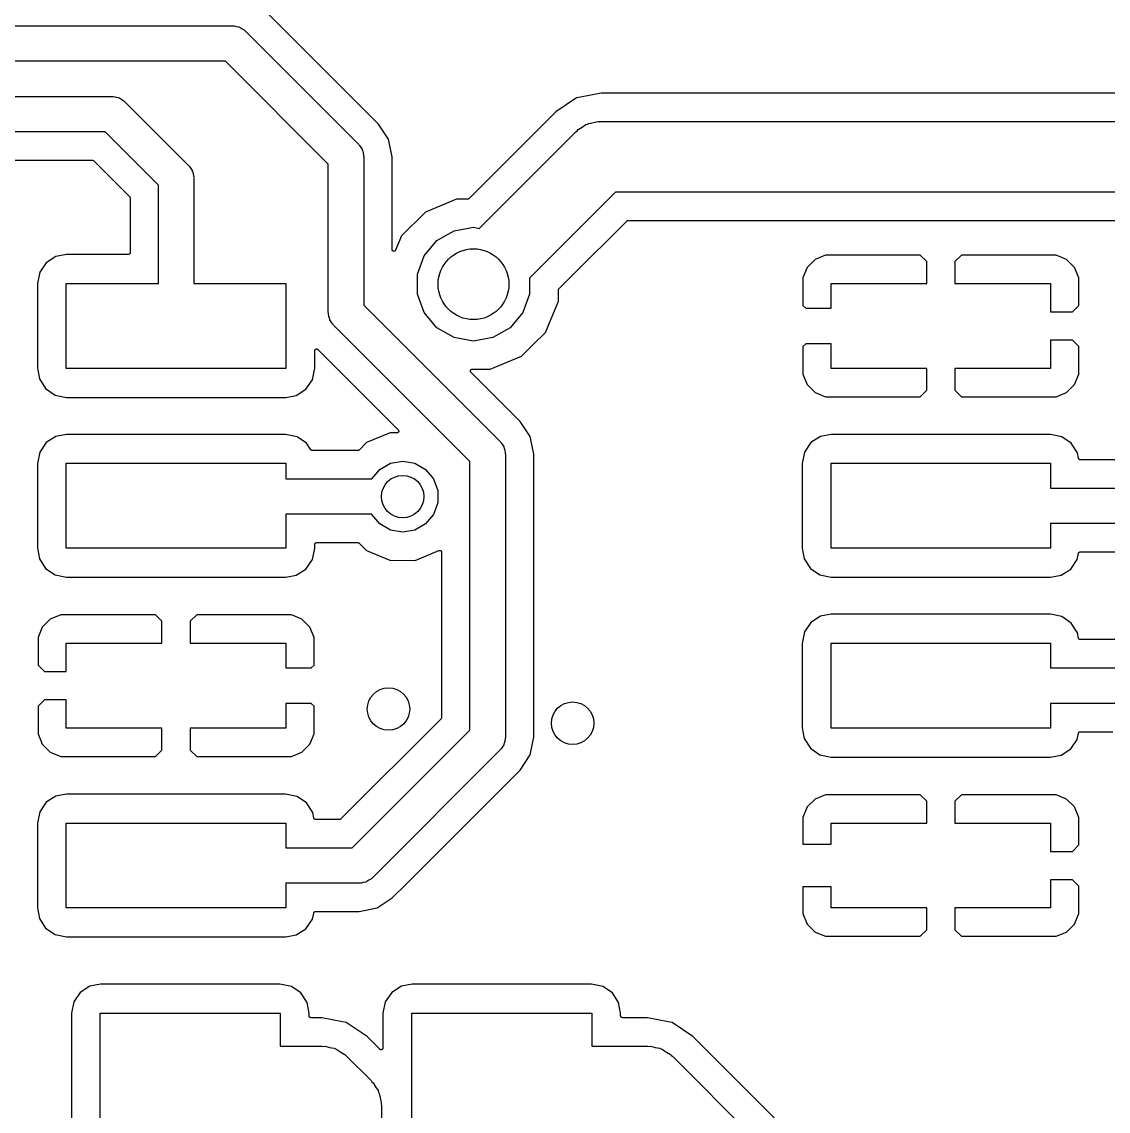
# Model space of a CAD drawing. Extents: x 0.3 to 75.7, y -92.7 to -2.
# Drawn here: x 57.81 to 65.48, y -68.64 to -60.95 of the extents above; entities that cross this region are included whole.
import ezdxf

# ---------------------------------------------------------------- set-up
doc = ezdxf.new("R2010")
doc.units = 0
doc.header["$MEASUREMENT"] = 0
doc.layers.add('BLACK', color=7, linetype='CONTINUOUS')

msp = doc.modelspace()

# ---------------------------------------------------------------- linework, layer by layer
at = {"layer": 'Black'}
for p, q in [((60.3289, -61.6693), (59.5307, -60.8711)), ((42.3, -60.975), (59.3, -60.975)), ((59.3, -60.975), (59.3054, -60.976)), ((59.3054, -60.976), (59.3109, -60.9755)), ((59.3109, -60.9755), (59.3267, -60.9797)), ((59.3267, -60.9797), (59.3428, -60.9825)), ((59.3428, -60.9825), (59.3475, -60.9853)), ((59.3475, -60.9853), (59.3528, -60.9867)), ((59.3528, -60.9867), (59.3662, -60.9961)), ((59.3662, -60.9961), (59.3803, -61.0042)), ((59.3803, -61.0042), (59.3839, -61.0085)), ((59.3839, -61.0085), (59.3884, -61.0116)), ((59.3884, -61.0116), (60.1884, -61.8116)), ((59.2482, -61.225), (42.3518, -61.225)), ((59.975, -61.9518), (59.2482, -61.225)), ((61.9013, -61.45), (61.7547, -61.4791)), ((70.9082, -61.45), (61.9013, -61.45)), ((57.405, -61.475), (58.45, -61.475)), ((58.45, -61.475), (58.4554, -61.476)), ((58.4554, -61.476), (58.4609, -61.4755)), ((58.4609, -61.4755), (58.4767, -61.4797)), ((58.4767, -61.4797), (58.4928, -61.4825)), ((58.4928, -61.4825), (58.4975, -61.4853)), ((58.4975, -61.4853), (58.5028, -61.4867)), ((58.5028, -61.4867), (58.5162, -61.4961)), ((58.5162, -61.4961), (58.5303, -61.5042)), ((58.5303, -61.5042), (58.5339, -61.5085)), ((58.5339, -61.5085), (58.5384, -61.5116)), ((58.5384, -61.5116), (58.9884, -61.9616)), ((61.7279, -61.4845), (61.5809, -61.5827)), ((61.7547, -61.4791), (61.7279, -61.4845)), ((61.5809, -61.5827), (60.9674, -62.1962)), ((60.4, -61.7757), (60.3289, -61.6693)), ((61.7393, -61.7085), (61.7676, -61.6922)), ((61.7676, -61.6922), (61.7943, -61.6734)), ((61.7943, -61.6734), (61.805, -61.6706)), ((61.805, -61.6706), (61.8145, -61.6651)), ((61.8145, -61.6651), (61.8467, -61.6594)), ((61.8467, -61.6594), (61.8782, -61.651)), ((61.8782, -61.651), (61.8892, -61.6519)), ((61.8892, -61.6519), (61.9, -61.65)), ((61.9, -61.65), (70.9964, -61.65)), ((58.3982, -61.725), (57.405, -61.725)), ((58.775, -62.1018), (58.3982, -61.725)), ((61.0408, -62.4057), (61.7232, -61.7232)), ((61.7232, -61.7232), (61.7322, -61.7169)), ((61.7322, -61.7169), (61.7393, -61.7085)), ((60.1884, -61.8116), (60.1915, -61.8161)), ((60.1915, -61.8161), (60.1958, -61.8197)), ((60.1958, -61.8197), (60.2039, -61.8338)), ((60.2039, -61.8338), (60.2133, -61.8472)), ((60.2133, -61.8472), (60.2147, -61.8525)), ((60.425, -61.9013), (60.4, -61.7757)), ((42.64, -61.925), (58.31, -61.925)), ((58.31, -61.925), (58.3106, -61.9251)), ((58.3106, -61.9251), (58.3111, -61.925)), ((58.3111, -61.925), (58.3128, -61.9255)), ((58.3128, -61.9255), (58.3144, -61.9258)), ((58.3144, -61.9258), (58.3149, -61.9261)), ((58.3149, -61.9261), (58.3155, -61.9262)), ((58.3155, -61.9262), (58.3169, -61.9272)), ((58.3169, -61.9272), (58.3183, -61.928)), ((58.3183, -61.928), (58.3187, -61.9285)), ((60.2147, -61.8525), (60.2175, -61.8572)), ((60.2175, -61.8572), (60.2203, -61.8733)), ((60.2203, -61.8733), (60.2245, -61.8891)), ((60.2245, -61.8891), (60.224, -61.8946)), ((60.224, -61.8946), (60.225, -61.9)), ((60.225, -61.9), (60.225, -62.9482)), ((60.425, -62.555), (60.425, -61.9013)), ((58.3187, -61.9285), (58.3192, -61.9288)), ((58.3192, -61.9288), (58.5712, -62.1808)), ((58.9884, -61.9616), (58.9915, -61.9661)), ((58.9915, -61.9661), (58.9958, -61.9697)), ((58.9958, -61.9697), (59.0039, -61.9838)), ((59.0039, -61.9838), (59.0133, -61.9972)), ((59.0133, -61.9972), (59.0147, -62.0025)), ((59.0147, -62.0025), (59.0175, -62.0072)), ((59.975, -63), (59.975, -61.9518)), ((59.0175, -62.0072), (59.0203, -62.0233)), ((59.0203, -62.0233), (59.0245, -62.0391)), ((59.0245, -62.0391), (59.024, -62.0446)), ((59.024, -62.0446), (59.025, -62.05)), ((59.025, -62.05), (59.025, -62.795)), ((58.775, -62.795), (58.775, -62.1018)), ((62.0036, -62.15), (61.3954, -62.7581)), ((71.1, -62.15), (62.0036, -62.15)), ((58.5712, -62.1808), (58.5715, -62.1813)), ((58.5715, -62.1813), (58.572, -62.1816)), ((58.572, -62.1816), (58.5728, -62.1831)), ((58.5728, -62.1831), (58.5738, -62.1845)), ((58.5738, -62.1845), (58.5739, -62.1851)), ((58.5739, -62.1851), (58.5742, -62.1856)), ((58.5742, -62.1856), (58.5745, -62.1872)), ((58.5745, -62.1872), (58.5749, -62.1889)), ((58.5749, -62.1889), (58.5749, -62.1894)), ((58.5749, -62.1894), (58.575, -62.19)), ((58.575, -62.19), (58.575, -62.5778)), ((60.8812, -62.1999), (60.6606, -62.291)), ((60.9582, -62.2), (60.8812, -62.1999)), ((60.9588, -62.1999), (60.9582, -62.2)), ((60.9594, -62.1999), (60.9588, -62.1999)), ((60.961, -62.1995), (60.9594, -62.1999)), ((60.9627, -62.1992), (60.961, -62.1995)), ((60.9632, -62.1989), (60.9627, -62.1992)), ((60.9637, -62.1987), (60.9632, -62.1989)), ((60.9651, -62.1978), (60.9637, -62.1987)), ((60.9666, -62.1969), (60.9651, -62.1978)), ((60.967, -62.1965), (60.9666, -62.1969)), ((60.9674, -62.1962), (60.967, -62.1965)), ((60.6606, -62.291), (60.4916, -62.4597)), ((61.693, -62.7434), (62.0826, -62.3538)), ((62.0826, -62.3538), (62.0831, -62.3535)), ((62.0831, -62.3535), (62.0834, -62.353)), ((62.0834, -62.353), (62.0849, -62.3522)), ((62.0849, -62.3522), (62.0863, -62.3512)), ((62.0863, -62.3512), (62.0868, -62.3511)), ((62.0868, -62.3511), (62.0873, -62.3508)), ((62.0873, -62.3508), (62.089, -62.3505)), ((62.089, -62.3505), (62.0906, -62.35)), ((62.0906, -62.35), (62.0912, -62.3501)), ((62.0912, -62.3501), (62.0918, -62.35)), ((62.0918, -62.35), (71.0987, -62.35)), ((60.4916, -62.4597), (60.45, -62.56)), ((60.7419, -62.4924), (60.8627, -62.4227)), ((60.8627, -62.4227), (61, -62.3985)), ((61, -62.3985), (61.0408, -62.4057)), ((60.6523, -62.5992), (60.7419, -62.4924)), ((58.051, -62.605), (57.9828, -62.6488)), ((58.1262, -62.5908), (58.051, -62.605)), ((58.562, -62.5908), (58.1262, -62.5908)), ((58.5631, -62.5906), (58.562, -62.5908)), ((58.5643, -62.5906), (58.5631, -62.5906)), ((58.5653, -62.5902), (58.5643, -62.5906)), ((58.5664, -62.59), (58.5653, -62.5902)), ((58.5674, -62.5895), (58.5664, -62.59)), ((58.5685, -62.5891), (58.5674, -62.5895)), ((58.5694, -62.5884), (58.5685, -62.5891)), ((58.5704, -62.5878), (58.5694, -62.5884)), ((58.5711, -62.5869), (58.5704, -62.5878)), ((58.572, -62.5862), (58.5711, -62.5869)), ((58.5725, -62.5852), (58.572, -62.5862)), ((58.5733, -62.5843), (58.5725, -62.5852)), ((58.5736, -62.5833), (58.5733, -62.5843)), ((58.5742, -62.5823), (58.5736, -62.5833)), ((58.5744, -62.5812), (58.5742, -62.5823)), ((58.5748, -62.5801), (58.5744, -62.5812)), ((58.575, -62.5778), (58.5748, -62.5789)), ((58.5748, -62.5789), (58.5748, -62.5801)), ((60.4253, -62.5569), (60.425, -62.555)), ((60.4256, -62.5589), (60.4253, -62.5569)), ((60.4257, -62.5591), (60.4256, -62.5589)), ((60.4258, -62.5594), (60.4257, -62.5591)), ((60.4268, -62.5611), (60.4258, -62.5594)), ((60.4277, -62.5629), (60.4268, -62.5611)), ((60.4279, -62.5631), (60.4277, -62.5629)), ((60.428, -62.5633), (60.4279, -62.5631)), ((60.4295, -62.5646), (60.428, -62.5633)), ((60.431, -62.5659), (60.4295, -62.5646)), ((60.4313, -62.566), (60.431, -62.5659)), ((60.4315, -62.5662), (60.4313, -62.566)), ((60.4333, -62.5669), (60.4315, -62.5662)), ((60.4352, -62.5677), (60.4333, -62.5669)), ((60.4355, -62.5677), (60.4352, -62.5677)), ((60.4357, -62.5678), (60.4355, -62.5677)), ((60.4377, -62.5678), (60.4357, -62.5678)), ((60.4397, -62.5679), (60.4377, -62.5678)), ((60.44, -62.5678), (60.4397, -62.5679)), ((60.4403, -62.5678), (60.44, -62.5678)), ((60.4421, -62.5671), (60.4403, -62.5678)), ((60.444, -62.5665), (60.4421, -62.5671)), ((60.4442, -62.5663), (60.444, -62.5665)), ((60.4445, -62.5662), (60.4442, -62.5663)), ((60.446, -62.565), (60.4445, -62.5662)), ((60.4476, -62.5638), (60.446, -62.565)), ((60.4477, -62.5635), (60.4476, -62.5638)), ((60.448, -62.5633), (60.4477, -62.5635)), ((60.4489, -62.5616), (60.448, -62.5633)), ((60.45, -62.56), (60.4489, -62.5616)), ((60.6046, -62.7303), (60.6523, -62.5992)), ((63.4852, -62.595), (63.4117, -62.6254)), ((64.1544, -62.595), (63.4852, -62.595)), ((64.2, -62.6406), (64.1544, -62.595)), ((64.4456, -62.595), (64.4, -62.6406)), ((65.1148, -62.595), (64.4456, -62.595)), ((65.1883, -62.6254), (65.1148, -62.595)), ((57.9828, -62.6488), (57.9372, -62.7157)), ((63.3554, -62.6817), (63.325, -62.7552)), ((63.4117, -62.6254), (63.3554, -62.6817)), ((64.2, -62.795), (64.2, -62.6406)), ((64.4, -62.6406), (64.4, -62.795)), ((65.2446, -62.6817), (65.1883, -62.6254)), ((65.275, -62.7552), (65.2446, -62.6817)), ((57.9372, -62.7157), (57.9208, -62.7963)), ((60.6046, -62.8697), (60.6046, -62.7303)), ((61.3954, -62.7581), (61.3954, -62.8697)), ((61.6038, -62.8326), (61.693, -62.7434)), ((63.325, -62.7552), (63.325, -62.9494)), ((65.275, -62.9494), (65.275, -62.7552)), ((57.9208, -62.7963), (57.9208, -63.3938)), ((58.125, -63.395), (58.125, -62.795)), ((58.125, -62.795), (58.775, -62.795)), ((59.025, -62.795), (59.675, -62.795)), ((59.675, -62.795), (59.675, -63.395)), ((61.5999, -62.9199), (61.6, -62.8418)), ((61.6, -62.8407), (61.6005, -62.839)), ((61.6001, -62.8412), (61.6, -62.8407)), ((61.6, -62.8418), (61.6001, -62.8412)), ((61.6005, -62.839), (61.6008, -62.8374)), ((61.6008, -62.8374), (61.601, -62.8369)), ((61.601, -62.8369), (61.6012, -62.8363)), ((61.6012, -62.8363), (61.6022, -62.8349)), ((61.6022, -62.8349), (61.603, -62.8335)), ((61.603, -62.8335), (61.6034, -62.8331)), ((61.6034, -62.8331), (61.6038, -62.8326)), ((63.525, -62.97), (63.525, -62.795)), ((63.525, -62.795), (64.2, -62.795)), ((64.4, -62.795), (65.075, -62.795)), ((65.075, -62.795), (65.075, -62.995)), ((60.6523, -63.0008), (60.6046, -62.8697)), ((61.3954, -62.8697), (61.3477, -63.0008)), ((61.5084, -63.1403), (61.5999, -62.9199)), ((59.976, -63.0054), (59.975, -63)), ((60.225, -62.9482), (61.1884, -63.9116)), ((60.7419, -63.1076), (60.6523, -63.0008)), ((61.3477, -63.0008), (61.2581, -63.1076)), ((63.325, -62.9494), (63.3456, -62.97)), ((63.3456, -62.97), (63.525, -62.97)), ((65.075, -62.995), (65.2294, -62.995)), ((65.2294, -62.995), (65.275, -62.9494)), ((59.9755, -63.0109), (59.976, -63.0054)), ((59.9797, -63.0267), (59.9755, -63.0109)), ((59.9825, -63.0428), (59.9797, -63.0267)), ((59.9853, -63.0475), (59.9825, -63.0428)), ((59.9867, -63.0528), (59.9853, -63.0475)), ((59.9961, -63.0662), (59.9867, -63.0528)), ((60.0042, -63.0803), (59.9961, -63.0662)), ((60.0085, -63.0839), (60.0042, -63.0803)), ((60.0116, -63.0884), (60.0085, -63.0839)), ((60.975, -64.0518), (60.0116, -63.0884)), ((60.8627, -63.1773), (60.7419, -63.1076)), ((61.2581, -63.1076), (61.1373, -63.1773)), ((61.4225, -63.226), (61.5084, -63.1403)), ((61, -63.2015), (60.8627, -63.1773)), ((61.1373, -63.1773), (61, -63.2015)), ((61.3394, -63.309), (61.4225, -63.226)), ((61.4225, -63.226), (61.4225, -63.226)), ((63.3456, -63.22), (63.325, -63.2406)), ((63.525, -63.22), (63.3456, -63.22)), ((63.525, -63.395), (63.525, -63.22)), ((65.075, -63.195), (65.075, -63.395)), ((65.2294, -63.195), (65.075, -63.195)), ((65.275, -63.2406), (65.2294, -63.195)), ((59.8792, -63.2702), (59.8795, -63.2685)), ((59.8792, -63.3937), (59.8792, -63.2702)), ((59.8795, -63.2685), (59.8796, -63.2668)), ((59.8796, -63.2668), (59.8799, -63.2663)), ((59.8799, -63.2663), (59.88, -63.2657)), ((59.88, -63.2657), (59.8808, -63.2643)), ((59.8808, -63.2643), (59.8815, -63.2627)), ((59.8815, -63.2627), (59.8819, -63.2623)), ((59.8819, -63.2623), (59.8822, -63.2618)), ((59.8822, -63.2618), (59.8835, -63.2607)), ((59.8835, -63.2607), (59.8847, -63.2595)), ((59.8847, -63.2595), (59.8852, -63.2593)), ((59.8852, -63.2593), (59.8857, -63.2589)), ((59.8857, -63.2589), (59.8873, -63.2583)), ((59.8873, -63.2583), (59.8888, -63.2576)), ((59.8888, -63.2576), (59.8894, -63.2576)), ((59.8894, -63.2576), (59.8899, -63.2574)), ((59.8899, -63.2574), (59.8916, -63.2574)), ((59.8916, -63.2574), (59.8933, -63.2572)), ((59.8933, -63.2572), (59.8939, -63.2574)), ((59.8939, -63.2574), (59.8944, -63.2574)), ((59.8944, -63.2574), (59.896, -63.258)), ((59.896, -63.258), (59.8977, -63.2584)), ((59.8977, -63.2584), (59.8981, -63.2587)), ((59.8981, -63.2587), (59.8987, -63.2589)), ((59.8987, -63.2589), (59.9, -63.26)), ((59.9, -63.26), (59.9014, -63.261)), ((59.9014, -63.261), (60.4682, -63.8278)), ((61.1188, -63.4001), (61.3394, -63.309)), ((63.325, -63.2406), (63.325, -63.4348)), ((65.275, -63.4348), (65.275, -63.2406)), ((57.9208, -63.3938), (57.935, -63.469)), ((59.675, -63.395), (58.125, -63.395)), ((59.8628, -63.4743), (59.8792, -63.3937)), ((60.978, -63.4141), (60.9782, -63.4124)), ((60.9782, -63.4147), (60.978, -63.4141)), ((60.9782, -63.4107), (60.9784, -63.4102)), ((60.9782, -63.4124), (60.9782, -63.4107)), ((60.9782, -63.4152), (60.9782, -63.4147)), ((60.9788, -63.4168), (60.9782, -63.4152)), ((60.9784, -63.4096), (60.9792, -63.4081)), ((60.9784, -63.4102), (60.9784, -63.4096)), ((60.9792, -63.4185), (60.9788, -63.4168)), ((60.9792, -63.4081), (60.9797, -63.4065)), ((60.9795, -63.4189), (60.9792, -63.4185)), ((60.9797, -63.4195), (60.9795, -63.4189)), ((60.9797, -63.4065), (60.9801, -63.4061)), ((60.9808, -63.4208), (60.9797, -63.4195)), ((60.9801, -63.4061), (60.9803, -63.4055)), ((60.9803, -63.4055), (60.9816, -63.4043)), ((60.9818, -63.4222), (60.9808, -63.4208)), ((60.9816, -63.4043), (60.9826, -63.403)), ((61.3289, -63.7693), (60.9818, -63.4222)), ((60.9826, -63.403), (60.9831, -63.4027)), ((60.9831, -63.4027), (60.9835, -63.4023)), ((60.9835, -63.4023), (60.9851, -63.4016)), ((60.9851, -63.4016), (60.9866, -63.4008)), ((60.9866, -63.4008), (60.9871, -63.4007)), ((60.9871, -63.4007), (60.9876, -63.4004)), ((60.9876, -63.4004), (60.9893, -63.4003)), ((60.9893, -63.4003), (60.991, -63.4)), ((60.991, -63.4), (61.1188, -63.4001)), ((63.325, -63.4348), (63.3554, -63.5083)), ((64.2, -63.395), (63.525, -63.395)), ((64.2, -63.5494), (64.2, -63.395)), ((65.075, -63.395), (64.4, -63.395)), ((64.4, -63.395), (64.4, -63.5494)), ((65.2446, -63.5083), (65.275, -63.4348)), ((57.935, -63.469), (57.9788, -63.5372)), ((57.9788, -63.5372), (58.0457, -63.5828)), ((59.749, -63.585), (59.8172, -63.5412)), ((59.8172, -63.5412), (59.8628, -63.4743)), ((63.3554, -63.5083), (63.4117, -63.5646)), ((65.1883, -63.5646), (65.2446, -63.5083)), ((58.0457, -63.5828), (58.1263, -63.5992)), ((58.1263, -63.5992), (59.6738, -63.5992)), ((59.6738, -63.5992), (59.749, -63.585)), ((63.4117, -63.5646), (63.4852, -63.595)), ((63.4852, -63.595), (64.1544, -63.595)), ((64.1544, -63.595), (64.2, -63.5494)), ((64.4, -63.5494), (64.4456, -63.595)), ((64.4456, -63.595), (65.1148, -63.595)), ((65.1148, -63.595), (65.1883, -63.5646)), ((61.4, -63.8757), (61.3289, -63.7693)), ((60.4109, -63.8499), (60.2454, -63.9183)), ((60.4589, -63.85), (60.4109, -63.8499)), ((60.4606, -63.8497), (60.4589, -63.85)), ((60.4623, -63.8495), (60.4606, -63.8497)), ((60.4628, -63.8493), (60.4623, -63.8495)), ((60.4634, -63.8492), (60.4628, -63.8493)), ((60.4649, -63.8483), (60.4634, -63.8492)), ((60.4664, -63.8476), (60.4649, -63.8483)), ((60.4668, -63.8472), (60.4664, -63.8476)), ((60.4673, -63.8469), (60.4668, -63.8472)), ((60.4684, -63.8456), (60.4673, -63.8469)), ((60.4682, -63.8278), (60.4691, -63.8292)), ((60.4696, -63.8444), (60.4684, -63.8456)), ((60.4691, -63.8292), (60.4702, -63.8305)), ((60.4698, -63.8439), (60.4696, -63.8444)), ((60.4702, -63.8435), (60.4698, -63.8439)), ((60.4702, -63.8305), (60.4704, -63.831)), ((60.4708, -63.8419), (60.4702, -63.8435)), ((60.4704, -63.831), (60.4707, -63.8315)), ((60.4707, -63.8315), (60.4712, -63.8331)), ((60.4715, -63.8403), (60.4708, -63.8419)), ((60.4712, -63.8331), (60.4718, -63.8347)), ((60.4716, -63.8398), (60.4715, -63.8403)), ((60.4718, -63.8392), (60.4716, -63.8398)), ((60.4718, -63.8347), (60.4718, -63.8353)), ((60.4718, -63.8353), (60.4719, -63.8358)), ((60.4719, -63.8358), (60.4718, -63.8375)), ((60.4718, -63.8375), (60.4718, -63.8392)), ((57.9828, -63.9188), (57.9372, -63.9857)), ((58.051, -63.875), (57.9828, -63.9188)), ((58.1262, -63.8608), (58.051, -63.875)), ((59.6737, -63.8608), (58.1262, -63.8608)), ((59.7543, -63.8772), (59.6737, -63.8608)), ((59.8212, -63.9228), (59.7543, -63.8772)), ((59.8509, -63.969), (59.8212, -63.9228)), ((60.2454, -63.9183), (60.1924, -63.9712)), ((61.1884, -63.9116), (61.1915, -63.9161)), ((61.1915, -63.9161), (61.1958, -63.9197)), ((61.1958, -63.9197), (61.2039, -63.9338)), ((61.425, -64.0013), (61.4, -63.8757)), ((63.3828, -63.9188), (63.3372, -63.9857)), ((63.451, -63.875), (63.3828, -63.9188)), ((63.5262, -63.8608), (63.451, -63.875)), ((65.0737, -63.8608), (63.5262, -63.8608)), ((65.1543, -63.8772), (65.0737, -63.8608)), ((65.2212, -63.9228), (65.1543, -63.8772)), ((65.265, -63.991), (65.2212, -63.9228)), ((57.9372, -63.9857), (57.9208, -64.0663)), ((59.8522, -63.9705), (59.8509, -63.969)), ((59.8535, -63.972), (59.8522, -63.9705)), ((59.8538, -63.9721), (59.8535, -63.972)), ((59.854, -63.9723), (59.8538, -63.9721)), ((59.8557, -63.9732), (59.854, -63.9723)), ((59.8574, -63.9742), (59.8557, -63.9732)), ((59.8577, -63.9743), (59.8574, -63.9742)), ((59.858, -63.9744), (59.8577, -63.9743)), ((59.8599, -63.9747), (59.858, -63.9744)), ((59.8618, -63.975), (59.8599, -63.9747)), ((60.1832, -63.975), (59.8618, -63.975)), ((60.1838, -63.9749), (60.1832, -63.975)), ((60.1844, -63.975), (60.1838, -63.9749)), ((60.186, -63.9745), (60.1844, -63.975)), ((60.1877, -63.9742), (60.186, -63.9745)), ((60.1882, -63.9739), (60.1877, -63.9742)), ((60.1887, -63.9738), (60.1882, -63.9739)), ((60.1901, -63.9728), (60.1887, -63.9738)), ((60.1916, -63.972), (60.1901, -63.9728)), ((60.192, -63.9715), (60.1916, -63.972)), ((60.1924, -63.9712), (60.192, -63.9715)), ((61.2039, -63.9338), (61.2133, -63.9472)), ((61.2133, -63.9472), (61.2147, -63.9525)), ((61.2147, -63.9525), (61.2175, -63.9572)), ((61.2175, -63.9572), (61.2203, -63.9733)), ((61.2203, -63.9733), (61.2245, -63.9891)), ((61.2245, -63.9891), (61.224, -63.9946)), ((61.224, -63.9946), (61.225, -64)), ((61.225, -64), (61.225, -66)), ((61.425, -65.335), (61.425, -64.0013)), ((63.3372, -63.9857), (63.3208, -64.0663)), ((65.2722, -64.0294), (65.265, -63.991)), ((57.9208, -64.0663), (57.9208, -64.6638)), ((58.125, -64.665), (58.125, -64.065)), ((58.125, -64.065), (59.675, -64.065)), ((59.675, -64.065), (59.675, -64.175)), ((60.3387, -64.1078), (60.4142, -64.0642)), ((60.4142, -64.0642), (60.5, -64.049)), ((60.5, -64.049), (60.5858, -64.0642)), ((60.5858, -64.0642), (60.6613, -64.1078)), ((60.975, -65.9482), (60.975, -64.0518)), ((63.3208, -64.0663), (63.3208, -64.6638)), ((63.525, -64.665), (63.525, -64.065)), ((63.525, -64.065), (65.075, -64.065)), ((65.075, -64.065), (65.075, -64.24)), ((65.273, -64.0314), (65.2722, -64.0294)), ((65.2738, -64.0335), (65.273, -64.0314)), ((65.2738, -64.0336), (65.2738, -64.0335)), ((65.2752, -64.0353), (65.2738, -64.0336)), ((65.2738, -64.0336), (65.2738, -64.0336)), ((65.2767, -64.037), (65.2752, -64.0353)), ((65.2768, -64.0371), (65.2767, -64.037)), ((65.2767, -64.037), (65.2767, -64.037)), ((65.2787, -64.0381), (65.2768, -64.0371)), ((65.2806, -64.0392), (65.2787, -64.0381)), ((65.2807, -64.0393), (65.2806, -64.0392)), ((65.2806, -64.0392), (65.2806, -64.0392)), ((65.2829, -64.0396), (65.2807, -64.0393)), ((65.285, -64.04), (65.2829, -64.0396)), ((65.6875, -64.04), (65.285, -64.04)), ((60.2827, -64.1745), (60.3387, -64.1078)), ((60.6613, -64.1078), (60.7173, -64.1745)), ((59.675, -64.175), (60.2825, -64.175)), ((60.2825, -64.175), (60.2827, -64.1745)), ((60.7173, -64.1745), (60.7471, -64.2564)), ((60.7471, -64.2564), (60.7471, -64.3436)), ((65.075, -64.24), (66.0832, -64.24)), ((60.7471, -64.3436), (60.7173, -64.4255)), ((60.2825, -64.425), (59.675, -64.425)), ((59.675, -64.425), (59.675, -64.665)), ((60.2827, -64.4255), (60.2825, -64.425)), ((60.3387, -64.4922), (60.2827, -64.4255)), ((60.7173, -64.4255), (60.6613, -64.4922)), ((60.4142, -64.5358), (60.3387, -64.4922)), ((60.5, -64.551), (60.4142, -64.5358)), ((60.5858, -64.5358), (60.5, -64.551)), ((60.6613, -64.4922), (60.5858, -64.5358)), ((66.135, -64.49), (65.075, -64.49)), ((65.075, -64.49), (65.075, -64.665)), ((57.9208, -64.6638), (57.935, -64.739)), ((59.675, -64.665), (58.125, -64.665)), ((59.8628, -64.7443), (59.8792, -64.6637)), ((59.8792, -64.638), (59.8794, -64.6369)), ((59.8792, -64.6637), (59.8792, -64.638)), ((59.8794, -64.6357), (59.8798, -64.6347)), ((59.8794, -64.6369), (59.8794, -64.6357)), ((59.8798, -64.6347), (59.88, -64.6336)), ((59.88, -64.6336), (59.8805, -64.6326)), ((59.8805, -64.6326), (59.8809, -64.6315)), ((59.8809, -64.6315), (59.8816, -64.6306)), ((59.8816, -64.6306), (59.8822, -64.6296)), ((59.8822, -64.6296), (59.8831, -64.6289)), ((59.8831, -64.6289), (59.8838, -64.628)), ((59.8838, -64.628), (59.8848, -64.6275)), ((59.8848, -64.6275), (59.8857, -64.6267)), ((59.8857, -64.6267), (59.8867, -64.6264)), ((59.8867, -64.6264), (59.8877, -64.6258)), ((59.8877, -64.6258), (59.8888, -64.6256)), ((59.8888, -64.6256), (59.8899, -64.6252)), ((59.8899, -64.6252), (59.8911, -64.6252)), ((59.8911, -64.6252), (59.8922, -64.625)), ((59.8922, -64.625), (60.1832, -64.625)), ((60.1832, -64.625), (60.1838, -64.6251)), ((60.1838, -64.6251), (60.1843, -64.6251)), ((60.1843, -64.6251), (60.186, -64.6255)), ((60.186, -64.6255), (60.1876, -64.6258)), ((60.1876, -64.6258), (60.1881, -64.6261)), ((60.1881, -64.6261), (60.1887, -64.6262)), ((60.1887, -64.6262), (60.1901, -64.6272)), ((60.1901, -64.6272), (60.1916, -64.628)), ((60.1916, -64.628), (60.1919, -64.6285)), ((60.1919, -64.6285), (60.1924, -64.6288)), ((60.1924, -64.6288), (60.2448, -64.6813)), ((60.2448, -64.6813), (60.4101, -64.7499)), ((60.5891, -64.7501), (60.7564, -64.681)), ((60.7564, -64.681), (60.7565, -64.6809)), ((60.7565, -64.6809), (60.7567, -64.6808)), ((60.7567, -64.6808), (60.757, -64.6807)), ((60.757, -64.6807), (60.7577, -64.6806)), ((60.7577, -64.6806), (60.7581, -64.6804)), ((60.7581, -64.6804), (60.7597, -64.6799)), ((60.7597, -64.6799), (60.7603, -64.6799)), ((60.7603, -64.6799), (60.7609, -64.6797)), ((60.7609, -64.6797), (60.7613, -64.6798)), ((60.7613, -64.6798), (60.7614, -64.6798)), ((60.7614, -64.6798), (60.7615, -64.6798)), ((60.7615, -64.6798), (60.7626, -64.6799)), ((60.7626, -64.6799), (60.7643, -64.6799)), ((60.7643, -64.6799), (60.7648, -64.6801)), ((60.7648, -64.6801), (60.7654, -64.6801)), ((60.7654, -64.6801), (60.7669, -64.6808)), ((60.7669, -64.6808), (60.7685, -64.6814)), ((60.7685, -64.6814), (60.7689, -64.6818)), ((60.7689, -64.6818), (60.7695, -64.682)), ((60.7695, -64.682), (60.7707, -64.6832)), ((60.7707, -64.6832), (60.772, -64.6843)), ((60.772, -64.6843), (60.7722, -64.6848)), ((60.7722, -64.6848), (60.7726, -64.6852)), ((60.7726, -64.6852), (60.7734, -64.6868)), ((60.7734, -64.6868), (60.7742, -64.6882)), ((60.7742, -64.6882), (60.7743, -64.6888)), ((60.7743, -64.6888), (60.7746, -64.6893)), ((60.7746, -64.6893), (60.7746, -64.6899)), ((60.7746, -64.6899), (60.7746, -64.6899)), ((60.7746, -64.6899), (60.7746, -64.6901)), ((60.7746, -64.6901), (60.7747, -64.691)), ((60.7747, -64.691), (60.775, -64.6927)), ((60.775, -64.6927), (60.775, -65.86)), ((63.3208, -64.6638), (63.335, -64.739)), ((65.075, -64.665), (63.525, -64.665)), ((65.2725, -64.6985), (65.2732, -64.6965)), ((65.2732, -64.6965), (65.2733, -64.6964)), ((65.2733, -64.6964), (65.2734, -64.6962)), ((65.2734, -64.6962), (65.2748, -64.6946)), ((65.2748, -64.6946), (65.2761, -64.693)), ((65.2761, -64.693), (65.2763, -64.693)), ((65.2763, -64.693), (65.2764, -64.6928)), ((65.2764, -64.6928), (65.2782, -64.6918)), ((65.2782, -64.6918), (65.28, -64.6908)), ((65.28, -64.6908), (65.2802, -64.6908)), ((65.2802, -64.6908), (65.2803, -64.6907)), ((65.2803, -64.6907), (65.2824, -64.6904)), ((65.2824, -64.6904), (65.2845, -64.69)), ((65.2845, -64.69), (66.1337, -64.69)), ((57.935, -64.739), (57.9788, -64.8072)), ((59.8172, -64.8112), (59.8628, -64.7443)), ((60.4101, -64.7499), (60.5891, -64.7501)), ((63.335, -64.739), (63.3788, -64.8072)), ((65.2172, -64.8112), (65.2628, -64.7443)), ((65.2628, -64.7443), (65.2717, -64.7004)), ((65.2717, -64.7004), (65.2725, -64.6985)), ((57.9788, -64.8072), (58.0457, -64.8528)), ((59.749, -64.855), (59.8172, -64.8112)), ((63.3788, -64.8072), (63.4457, -64.8528)), ((65.149, -64.855), (65.2172, -64.8112)), ((58.0457, -64.8528), (58.1263, -64.8692)), ((58.1263, -64.8692), (59.6738, -64.8692)), ((59.6738, -64.8692), (59.749, -64.855)), ((63.4457, -64.8528), (63.5263, -64.8692)), ((63.5263, -64.8692), (65.0738, -64.8692)), ((65.0738, -64.8692), (65.149, -64.855)), ((58.0852, -65.135), (58.0117, -65.1654)), ((58.7544, -65.135), (58.0852, -65.135)), ((58.8, -65.1806), (58.7544, -65.135)), ((59.0456, -65.135), (59, -65.1806)), ((59.7148, -65.135), (59.0456, -65.135)), ((59.7883, -65.1654), (59.7148, -65.135)), ((63.451, -65.145), (63.3828, -65.1888)), ((63.5262, -65.1308), (63.451, -65.145)), ((65.0737, -65.1308), (63.5262, -65.1308)), ((65.1543, -65.1472), (65.0737, -65.1308)), ((65.2212, -65.1928), (65.1543, -65.1472)), ((57.9554, -65.2217), (57.925, -65.2952)), ((58.0117, -65.1654), (57.9554, -65.2217)), ((58.8, -65.335), (58.8, -65.1806)), ((59, -65.1806), (59, -65.335)), ((59.8446, -65.2217), (59.7883, -65.1654)), ((59.875, -65.2952), (59.8446, -65.2217)), ((63.3828, -65.1888), (63.3372, -65.2557)), ((65.265, -65.261), (65.2212, -65.1928)), ((57.925, -65.2952), (57.925, -65.4894)), ((59.875, -65.4894), (59.875, -65.2952)), ((63.3372, -65.2557), (63.3208, -65.3363)), ((65.2722, -65.2994), (65.265, -65.261)), ((65.273, -65.3014), (65.2722, -65.2994)), ((65.2738, -65.3035), (65.273, -65.3014)), ((65.2738, -65.3036), (65.2738, -65.3035)), ((65.2752, -65.3053), (65.2738, -65.3036)), ((65.2738, -65.3036), (65.2738, -65.3036)), ((65.2767, -65.307), (65.2752, -65.3053)), ((65.2768, -65.3071), (65.2767, -65.307)), ((65.2767, -65.307), (65.2767, -65.307)), ((65.2787, -65.3081), (65.2768, -65.3071)), ((65.2806, -65.3092), (65.2787, -65.3081)), ((65.2807, -65.3093), (65.2806, -65.3092)), ((65.2806, -65.3092), (65.2806, -65.3092)), ((65.2829, -65.3096), (65.2807, -65.3093)), ((65.285, -65.31), (65.2829, -65.3096)), ((65.8234, -65.31), (65.285, -65.31)), ((58.125, -65.535), (58.125, -65.335)), ((58.125, -65.335), (58.8, -65.335)), ((59, -65.335), (59.675, -65.335)), ((59.675, -65.335), (59.675, -65.51)), ((61.425, -65.9987), (61.425, -65.335)), ((63.3208, -65.3363), (63.3208, -65.9338)), ((63.525, -65.935), (63.525, -65.335)), ((63.525, -65.335), (65.075, -65.335)), ((65.075, -65.335), (65.075, -65.51)), ((57.925, -65.4894), (57.9706, -65.535)), ((57.9706, -65.535), (58.125, -65.535)), ((59.675, -65.51), (59.8544, -65.51)), ((59.8544, -65.51), (59.875, -65.4894)), ((65.075, -65.51), (65.9422, -65.51)), ((57.9706, -65.735), (57.925, -65.7806)), ((58.125, -65.735), (57.9706, -65.735)), ((58.125, -65.935), (58.125, -65.735)), ((59.675, -65.76), (59.675, -65.935)), ((59.8544, -65.76), (59.675, -65.76)), ((59.875, -65.7806), (59.8544, -65.76)), ((65.7966, -65.76), (65.075, -65.76)), ((65.075, -65.76), (65.075, -65.935)), ((57.925, -65.7806), (57.925, -65.9748)), ((59.875, -65.9748), (59.875, -65.7806)), ((60.7712, -65.8692), (60.0642, -66.5762)), ((60.7715, -65.8687), (60.7712, -65.8692)), ((60.772, -65.8684), (60.7715, -65.8687)), ((60.7728, -65.8669), (60.772, -65.8684)), ((60.7738, -65.8655), (60.7728, -65.8669)), ((60.7739, -65.8649), (60.7738, -65.8655)), ((60.7742, -65.8644), (60.7739, -65.8649)), ((60.7745, -65.8628), (60.7742, -65.8644)), ((60.775, -65.8611), (60.7745, -65.8628)), ((60.775, -65.86), (60.7749, -65.8606)), ((60.7749, -65.8606), (60.775, -65.8611)), ((57.925, -65.9748), (57.9554, -66.0483)), ((58.8, -65.935), (58.125, -65.935)), ((58.8, -66.0894), (58.8, -65.935)), ((59.675, -65.935), (59, -65.935)), ((59, -65.935), (59, -66.0894)), ((59.8446, -66.0483), (59.875, -65.9748)), ((60.1432, -66.78), (60.975, -65.9482)), ((61.225, -66), (61.224, -66.0054)), ((61.224, -66.0054), (61.2245, -66.0109)), ((61.4, -66.1243), (61.425, -65.9987)), ((63.3208, -65.9338), (63.335, -66.009)), ((65.075, -65.935), (63.525, -65.935)), ((65.2628, -66.0143), (65.2717, -65.9704)), ((65.2717, -65.9704), (65.2725, -65.9685)), ((65.2725, -65.9685), (65.2732, -65.9665)), ((65.2732, -65.9665), (65.2733, -65.9664)), ((65.2733, -65.9664), (65.2734, -65.9662)), ((65.2734, -65.9662), (65.2748, -65.9646)), ((65.2748, -65.9646), (65.2761, -65.963)), ((65.2761, -65.963), (65.2763, -65.963)), ((65.2763, -65.963), (65.2764, -65.9628)), ((65.2764, -65.9628), (65.2782, -65.9618)), ((65.2782, -65.9618), (65.28, -65.9608)), ((65.28, -65.9608), (65.2802, -65.9608)), ((65.2802, -65.9608), (65.2803, -65.9607)), ((65.2803, -65.9607), (65.2824, -65.9604)), ((65.2824, -65.9604), (65.2845, -65.96)), ((65.2845, -65.96), (65.5137, -65.96)), ((57.9554, -66.0483), (58.0117, -66.1046)), ((59.7883, -66.1046), (59.8446, -66.0483)), ((61.1958, -66.0803), (61.1915, -66.0839)), ((61.2039, -66.0662), (61.1958, -66.0803)), ((61.2133, -66.0528), (61.2039, -66.0662)), ((61.2147, -66.0475), (61.2133, -66.0528)), ((61.2175, -66.0428), (61.2147, -66.0475)), ((61.2203, -66.0267), (61.2175, -66.0428)), ((61.2245, -66.0109), (61.2203, -66.0267)), ((63.335, -66.009), (63.3788, -66.0772)), ((63.3788, -66.0772), (63.4457, -66.1228)), ((65.149, -66.125), (65.2172, -66.0812)), ((65.2172, -66.0812), (65.2628, -66.0143)), ((58.0117, -66.1046), (58.0852, -66.135)), ((58.0852, -66.135), (58.7544, -66.135)), ((58.7544, -66.135), (58.8, -66.0894)), ((59, -66.0894), (59.0456, -66.135)), ((59.0456, -66.135), (59.7148, -66.135)), ((59.7148, -66.135), (59.7883, -66.1046)), ((61.1884, -66.0884), (60.2834, -66.9934)), ((61.1915, -66.0839), (61.1884, -66.0884)), ((61.3289, -66.2307), (61.4, -66.1243)), ((63.4457, -66.1228), (63.5263, -66.1392)), ((63.5263, -66.1392), (65.0738, -66.1392)), ((65.0738, -66.1392), (65.149, -66.125)), ((61.0062, -66.5534), (61.3289, -66.2307)), ((57.9828, -66.4588), (57.9372, -66.5257)), ((58.051, -66.415), (57.9828, -66.4588)), ((58.1262, -66.4008), (58.051, -66.415)), ((59.6737, -66.4008), (58.1262, -66.4008)), ((59.7543, -66.4172), (59.6737, -66.4008)), ((59.8212, -66.4628), (59.7543, -66.4172)), ((59.865, -66.531), (59.8212, -66.4628)), ((63.4117, -66.4354), (63.3554, -66.4917)), ((63.4852, -66.405), (63.4117, -66.4354)), ((64.1544, -66.405), (63.4852, -66.405)), ((64.2, -66.4506), (64.1544, -66.405)), ((64.2, -66.605), (64.2, -66.4506)), ((64.4456, -66.405), (64.4, -66.4506)), ((64.4, -66.4506), (64.4, -66.605)), ((65.1148, -66.405), (64.4456, -66.405)), ((65.1883, -66.4354), (65.1148, -66.405)), ((65.2446, -66.4917), (65.1883, -66.4354)), ((57.9372, -66.5257), (57.9208, -66.6063)), ((59.8722, -66.5694), (59.865, -66.531)), ((63.3554, -66.4917), (63.325, -66.5652)), ((65.275, -66.5652), (65.2446, -66.4917)), ((57.9208, -66.6063), (57.9208, -67.2038)), ((58.125, -67.205), (58.125, -66.605)), ((58.125, -66.605), (59.675, -66.605)), ((59.675, -66.605), (59.675, -66.78)), ((59.873, -66.5714), (59.8722, -66.5694)), ((59.8738, -66.5735), (59.873, -66.5714)), ((59.8738, -66.5736), (59.8738, -66.5735)), ((59.8752, -66.5753), (59.8738, -66.5736)), ((59.8738, -66.5736), (59.8738, -66.5736)), ((59.8767, -66.577), (59.8752, -66.5753)), ((59.8768, -66.5771), (59.8767, -66.577)), ((59.8767, -66.577), (59.8767, -66.577)), ((59.8787, -66.5781), (59.8768, -66.5771)), ((59.8806, -66.5792), (59.8787, -66.5781)), ((59.8807, -66.5793), (59.8806, -66.5792)), ((59.8806, -66.5792), (59.8806, -66.5792)), ((59.8829, -66.5796), (59.8807, -66.5793)), ((59.885, -66.58), (59.8829, -66.5796)), ((60.055, -66.58), (59.885, -66.58)), ((60.0556, -66.5799), (60.055, -66.58)), ((60.0561, -66.58), (60.0556, -66.5799)), ((60.0578, -66.5795), (60.0561, -66.58)), ((60.0594, -66.5792), (60.0578, -66.5795)), ((60.0599, -66.5789), (60.0594, -66.5792)), ((60.0605, -66.5788), (60.0599, -66.5789)), ((60.0619, -66.5778), (60.0605, -66.5788)), ((60.0634, -66.577), (60.0619, -66.5778)), ((60.0637, -66.5765), (60.0634, -66.577)), ((60.0642, -66.5762), (60.0637, -66.5765)), ((60.5236, -67.0361), (61.0062, -66.5534)), ((61.0062, -66.5534), (61.0062, -66.5534)), ((63.325, -66.5652), (63.325, -66.755)), ((63.525, -66.755), (63.525, -66.605)), ((63.525, -66.605), (64.2, -66.605)), ((64.4, -66.605), (65.075, -66.605)), ((65.075, -66.605), (65.075, -66.805)), ((65.275, -66.7594), (65.275, -66.5652)), ((63.325, -66.755), (63.525, -66.755)), ((65.2294, -66.805), (65.275, -66.7594)), ((59.675, -66.78), (60.1432, -66.78)), ((65.075, -66.805), (65.2294, -66.805)), ((60.2753, -67.0008), (60.2612, -67.0089)), ((60.2789, -66.9965), (60.2753, -67.0008)), ((60.2834, -66.9934), (60.2789, -66.9965)), ((65.075, -67.005), (65.075, -67.205)), ((65.2294, -67.005), (65.075, -67.005)), ((65.275, -67.0506), (65.2294, -67.005)), ((60.195, -67.03), (59.675, -67.03)), ((59.675, -67.03), (59.675, -67.205)), ((60.2004, -67.029), (60.195, -67.03)), ((60.2059, -67.0295), (60.2004, -67.029)), ((60.2217, -67.0253), (60.2059, -67.0295)), ((60.2378, -67.0225), (60.2217, -67.0253)), ((60.2425, -67.0197), (60.2378, -67.0225)), ((60.2478, -67.0183), (60.2425, -67.0197)), ((60.2612, -67.0089), (60.2478, -67.0183)), ((60.4257, -67.1339), (60.5236, -67.0361)), ((60.5236, -67.0361), (60.5236, -67.0361)), ((63.325, -67.055), (63.325, -67.2448)), ((63.525, -67.055), (63.325, -67.055)), ((63.525, -67.205), (63.525, -67.055)), ((65.275, -67.2448), (65.275, -67.0506)), ((60.3193, -67.205), (60.4257, -67.1339)), ((57.9208, -67.2038), (57.935, -67.279)), ((59.675, -67.205), (58.125, -67.205)), ((59.8733, -67.2364), (59.8734, -67.2362)), ((59.8734, -67.2362), (59.8748, -67.2347)), ((59.8748, -67.2347), (59.8761, -67.233)), ((59.8761, -67.233), (59.8763, -67.233)), ((59.8763, -67.233), (59.8764, -67.2328)), ((59.8764, -67.2328), (59.8782, -67.2318)), ((59.8782, -67.2318), (59.88, -67.2308)), ((59.88, -67.2308), (59.8802, -67.2308)), ((59.8802, -67.2308), (59.8803, -67.2307)), ((59.8803, -67.2307), (59.8824, -67.2304)), ((59.8824, -67.2304), (59.8845, -67.23)), ((59.8845, -67.23), (60.1937, -67.23)), ((60.1937, -67.23), (60.3193, -67.205)), ((64.2, -67.205), (63.525, -67.205)), ((64.2, -67.3594), (64.2, -67.205)), ((65.075, -67.205), (64.4, -67.205)), ((64.4, -67.205), (64.4, -67.3594)), ((57.935, -67.279), (57.9788, -67.3472)), ((59.8172, -67.3512), (59.8628, -67.2843)), ((59.8628, -67.2843), (59.8717, -67.2404)), ((59.8717, -67.2404), (59.8725, -67.2385)), ((59.8725, -67.2385), (59.8732, -67.2365)), ((59.8732, -67.2365), (59.8733, -67.2364)), ((63.325, -67.2448), (63.3554, -67.3183)), ((65.2446, -67.3183), (65.275, -67.2448)), ((57.9788, -67.3472), (58.0457, -67.3928)), ((59.749, -67.395), (59.8172, -67.3512)), ((63.3554, -67.3183), (63.4117, -67.3746)), ((63.4117, -67.3746), (63.4852, -67.405)), ((64.1544, -67.405), (64.2, -67.3594)), ((64.4, -67.3594), (64.4456, -67.405)), ((65.1148, -67.405), (65.1883, -67.3746)), ((65.1883, -67.3746), (65.2446, -67.3183)), ((58.0457, -67.3928), (58.1263, -67.4092)), ((58.1263, -67.4092), (59.6738, -67.4092)), ((59.6738, -67.4092), (59.749, -67.395)), ((63.4852, -67.405), (64.1544, -67.405)), ((64.4456, -67.405), (65.1148, -67.405)), ((58.291, -67.7574), (58.2228, -67.8012)), ((58.3662, -67.7432), (58.291, -67.7574)), ((59.6337, -67.7432), (58.3662, -67.7432)), ((59.7143, -67.7596), (59.6337, -67.7432)), ((59.7812, -67.8052), (59.7143, -67.7596)), ((60.491, -67.7574), (60.4228, -67.8012)), ((60.5662, -67.7432), (60.491, -67.7574)), ((61.8337, -67.7432), (60.5662, -67.7432)), ((61.9143, -67.7596), (61.8337, -67.7432)), ((61.9812, -67.8052), (61.9143, -67.7596)), ((58.2228, -67.8012), (58.1772, -67.8681)), ((59.825, -67.8734), (59.7812, -67.8052)), ((60.4228, -67.8012), (60.3772, -67.8681)), ((62.025, -67.8734), (61.9812, -67.8052)), ((58.1772, -67.8681), (58.1608, -67.9487)), ((59.8392, -67.9486), (59.825, -67.8734)), ((60.3772, -67.8681), (60.3608, -67.9487)), ((62.0392, -67.9486), (62.025, -67.8734)), ((58.1608, -67.9487), (58.1608, -68.9114)), ((58.365, -68.9126), (58.365, -67.9474)), ((58.365, -67.9474), (59.635, -67.9474)), ((59.635, -67.9474), (59.635, -68.18)), ((59.8392, -67.967), (59.8392, -67.9486)), ((59.8394, -67.9681), (59.8392, -67.967)), ((59.8394, -67.9693), (59.8394, -67.9681)), ((59.8398, -67.9703), (59.8394, -67.9693)), ((59.84, -67.9714), (59.8398, -67.9703)), ((59.8405, -67.9724), (59.84, -67.9714)), ((59.8409, -67.9735), (59.8405, -67.9724)), ((59.8416, -67.9744), (59.8409, -67.9735)), ((59.8422, -67.9754), (59.8416, -67.9744)), ((59.8431, -67.9761), (59.8422, -67.9754)), ((59.8438, -67.977), (59.8431, -67.9761)), ((59.8448, -67.9775), (59.8438, -67.977)), ((59.8457, -67.9783), (59.8448, -67.9775)), ((59.8467, -67.9786), (59.8457, -67.9783)), ((59.8477, -67.9792), (59.8467, -67.9786)), ((59.8488, -67.9794), (59.8477, -67.9792)), ((59.8499, -67.9798), (59.8488, -67.9794)), ((59.8511, -67.9798), (59.8499, -67.9798)), ((59.8522, -67.98), (59.8511, -67.9798)), ((59.9287, -67.98), (59.8522, -67.98)), ((60.0752, -68.0091), (59.9287, -67.98)), ((60.3608, -67.9487), (60.3608, -68.193)), ((60.565, -68.9126), (60.565, -67.9474)), ((60.565, -67.9474), (61.835, -67.9474)), ((61.835, -67.9474), (61.835, -68.18)), ((62.0392, -67.967), (62.0392, -67.9486)), ((62.0394, -67.9681), (62.0392, -67.967)), ((62.0394, -67.9693), (62.0394, -67.9681)), ((62.0398, -67.9703), (62.0394, -67.9693)), ((62.04, -67.9714), (62.0398, -67.9703)), ((62.0405, -67.9724), (62.04, -67.9714)), ((62.0409, -67.9735), (62.0405, -67.9724)), ((62.0416, -67.9744), (62.0409, -67.9735)), ((62.0422, -67.9754), (62.0416, -67.9744)), ((62.0431, -67.9761), (62.0422, -67.9754)), ((62.0438, -67.977), (62.0431, -67.9761)), ((62.0448, -67.9775), (62.0438, -67.977)), ((62.0457, -67.9783), (62.0448, -67.9775)), ((62.0467, -67.9786), (62.0457, -67.9783)), ((62.0477, -67.9792), (62.0467, -67.9786)), ((62.0488, -67.9794), (62.0477, -67.9792)), ((62.0499, -67.9798), (62.0488, -67.9794)), ((62.0511, -67.9798), (62.0499, -67.9798)), ((62.0522, -67.98), (62.0511, -67.9798)), ((62.2287, -67.98), (62.0522, -67.98)), ((62.3752, -68.0091), (62.2287, -67.98)), ((60.1021, -68.0145), (60.0752, -68.0091)), ((60.0752, -68.0091), (60.0752, -68.0091)), ((60.2491, -68.1127), (60.1021, -68.0145)), ((62.4021, -68.0145), (62.3752, -68.0091)), ((62.3752, -68.0091), (62.3752, -68.0091)), ((62.5491, -68.1127), (62.4021, -68.0145)), ((60.3386, -68.2022), (60.2491, -68.1127)), ((65.2096, -70.7732), (62.5491, -68.1127)), ((59.635, -68.18), (59.93, -68.18)), ((59.93, -68.18), (59.9408, -68.1819)), ((59.9408, -68.1819), (59.9518, -68.181)), ((59.9518, -68.181), (59.9833, -68.1894)), ((59.9833, -68.1894), (60.0155, -68.1951)), ((60.0155, -68.1951), (60.025, -68.2006)), ((60.025, -68.2006), (60.0357, -68.2034)), ((60.0357, -68.2034), (60.0624, -68.2222)), ((60.0624, -68.2222), (60.0907, -68.2385)), ((60.34, -68.2032), (60.3386, -68.2022)), ((60.3413, -68.2043), (60.34, -68.2032)), ((60.3419, -68.2045), (60.3413, -68.2043)), ((60.3423, -68.2048), (60.3419, -68.2045)), ((60.344, -68.2053), (60.3423, -68.2048)), ((60.3456, -68.2058), (60.344, -68.2053)), ((60.3461, -68.2058), (60.3456, -68.2058)), ((60.3467, -68.206), (60.3461, -68.2058)), ((60.3484, -68.2058), (60.3467, -68.206)), ((60.3501, -68.2058), (60.3484, -68.2058)), ((60.3506, -68.2057), (60.3501, -68.2058)), ((60.3512, -68.2056), (60.3506, -68.2057)), ((60.3527, -68.2049), (60.3512, -68.2056)), ((60.3543, -68.2043), (60.3527, -68.2049)), ((60.3548, -68.2039), (60.3543, -68.2043)), ((60.3553, -68.2037), (60.3548, -68.2039)), ((60.3565, -68.2025), (60.3553, -68.2037)), ((60.3578, -68.2014), (60.3565, -68.2025)), ((60.3581, -68.2009), (60.3578, -68.2014)), ((60.3585, -68.2005), (60.3581, -68.2009)), ((60.3592, -68.199), (60.3585, -68.2005)), ((60.36, -68.1975), (60.3592, -68.199)), ((60.3601, -68.1969), (60.36, -68.1975)), ((60.3604, -68.1964), (60.3601, -68.1969)), ((60.3605, -68.1947), (60.3604, -68.1964)), ((60.3608, -68.193), (60.3605, -68.1947)), ((61.835, -68.18), (62.23, -68.18)), ((62.23, -68.18), (62.2408, -68.1819)), ((62.2408, -68.1819), (62.2518, -68.181)), ((62.2518, -68.181), (62.2833, -68.1894)), ((62.2833, -68.1894), (62.3155, -68.1951)), ((62.3155, -68.1951), (62.325, -68.2006)), ((62.325, -68.2006), (62.3357, -68.2034)), ((62.3357, -68.2034), (62.3624, -68.2222)), ((62.3624, -68.2222), (62.3907, -68.2385)), ((60.0907, -68.2385), (60.0978, -68.2469)), ((60.0978, -68.2469), (60.1068, -68.2532)), ((60.1068, -68.2532), (60.2768, -68.4232)), ((62.3907, -68.2385), (62.3978, -68.2469)), ((62.3978, -68.2469), (62.4068, -68.2532)), ((62.4068, -68.2532), (65.1768, -71.0232)), ((60.2768, -68.4232), (60.2831, -68.4322)), ((60.2831, -68.4322), (60.2915, -68.4393)), ((60.2915, -68.4393), (60.3078, -68.4676)), ((60.3078, -68.4676), (60.3266, -68.4943)), ((60.3266, -68.4943), (60.3294, -68.505)), ((60.3294, -68.505), (60.3349, -68.5145)), ((60.3349, -68.5145), (60.3406, -68.5467)), ((60.3406, -68.5467), (60.349, -68.5782)), ((60.349, -68.5782), (60.3481, -68.5892)), ((60.3481, -68.5892), (60.35, -68.6)), ((60.35, -68.6), (60.35, -69.3964))]:
    msp.add_line(p, q, dxfattribs=at)
for centre, radius in [((61, -62.8), 0.25), ((60.5, -64.3), 0.15), ((60.4, -65.8), 0.15), ((61.7, -65.9), 0.15)]:
    msp.add_circle(centre, radius, dxfattribs=at)

doc.saveas('drawing.dxf')
